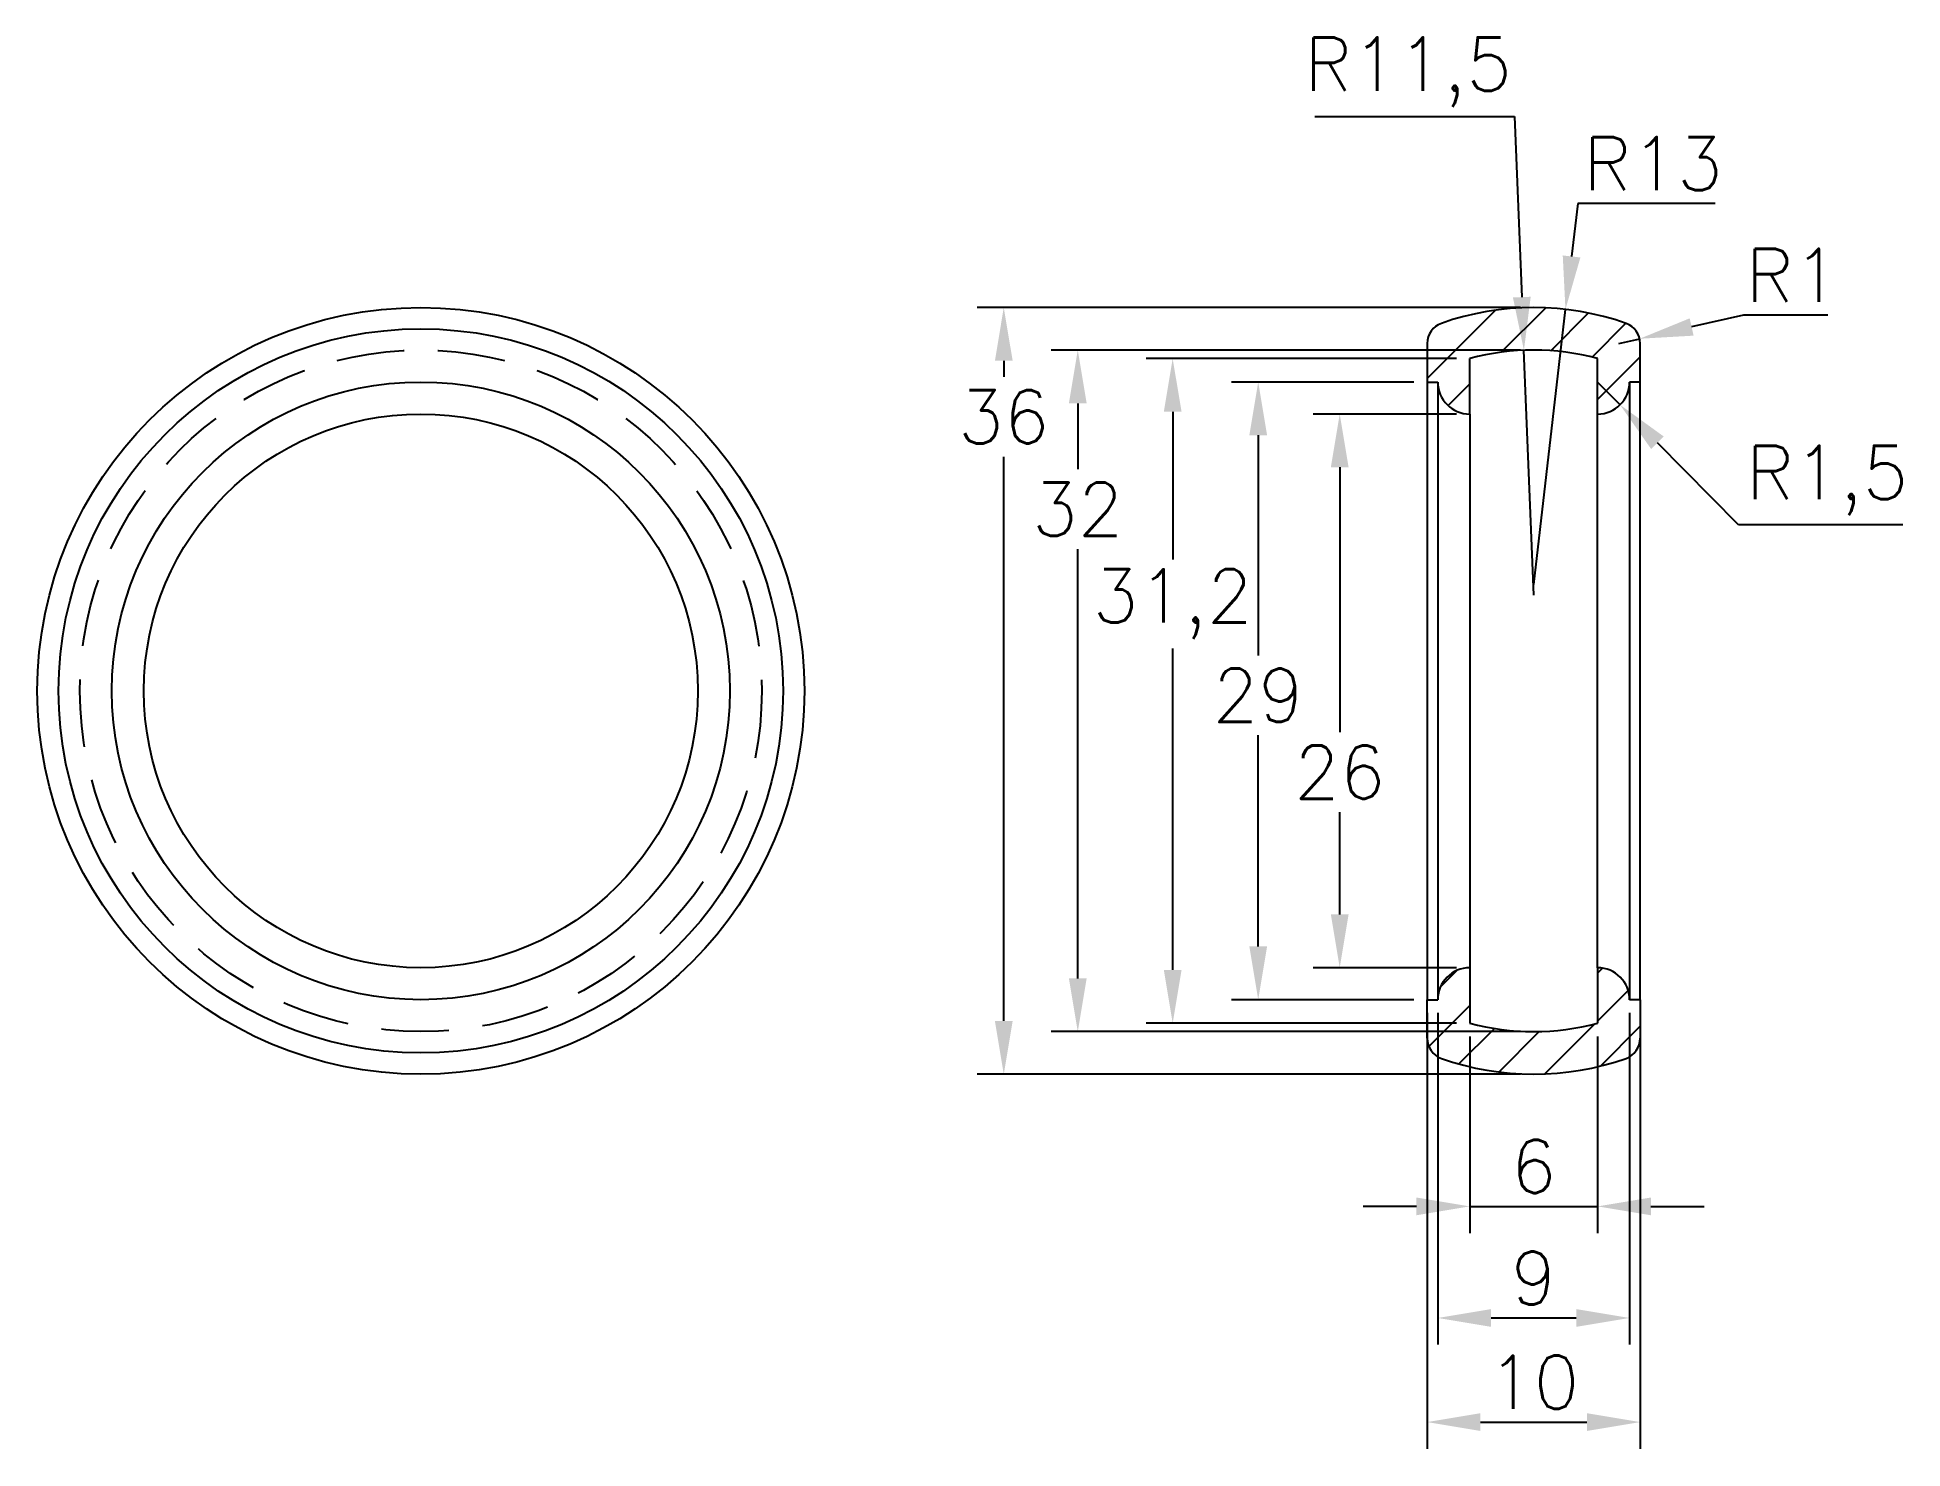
# Model space of a CAD drawing. Header units: millimetres. Extents: x 10.4 to 97.9, y -8.3 to 57.9.
import ezdxf

# ---------------------------------------------------------------- set-up
doc = ezdxf.new("R2010")
doc.units = ezdxf.units.MM
doc.header["$PDMODE"] = 3
doc.linetypes.add('HIDDEN2', pattern=[4.7625, 3.175, -1.5875])
doc.layers.add('标注线', color=3, linetype='Continuous', lineweight=15)
doc.styles.get("Standard").update_dxf_attribs({"font": 'txt', "bigfont": 'gbcbig.shx'})
doc.dimstyles.new('ISO-25', dxfattribs={"dimtxt": 2.5, "dimasz": 2.5, "dimexe": 1.25, "dimexo": 0.625, "dimtad": 1, "dimtih": 1, "dimtoh": 1, "dimtxsty": 'Standard', "dimcen": 2.5, "dimadec": 0, "dimazin": 0, "dimtfac": 1, "dimtmove": 0, "dimatfit": 3, "dimfxl": 0, "dimarcsym": 0})

# ---------------------------------------------------------------- blocks, each defined once
blk = doc.blocks.new('*D17')
at = {"layer": 'Defpoints', "color": 0}
for p in [(82.082, 45.164), (80.59, 32.25)]:
    blk.add_point(p, dxfattribs=at)
at = {"layer": '标注线', "color": 0, "lineweight": -2}
for p, q in [((82.656, 50.131), (82.369, 47.647)), ((89.115, 50.131), (82.656, 50.131)), ((80.59, 32.25), (82.082, 45.164))]:
    blk.add_line(p, q, dxfattribs=at)
at = {"layer": '标注线', "color": 0}
blk.add_solid([(81.955, 47.695), (82.783, 47.6), (82.082, 45.164)], dxfattribs=at)
at = {"layer": '标注线', "color": 0, "insert": (86.198, 52.006), "char_height": 2.5, "attachment_point": 5}
blk.add_mtext('R13', dxfattribs=at)
blk = doc.blocks.new('*D18')
at = {"layer": 'Defpoints', "color": 0}
for p in [(83.59, 41.75), (84.643, 40.682)]:
    blk.add_point(p, dxfattribs=at)
at = {"layer": '标注线', "color": 0, "lineweight": -2}
for p, q in [((83.59, 41.75), (84.643, 40.682)), ((90.201, 35.044), (86.398, 38.901)), ((97.909, 35.044), (90.201, 35.044))]:
    blk.add_line(p, q, dxfattribs=at)
at = {"layer": '标注线', "color": 0}
blk.add_solid([(86.695, 39.194), (86.101, 38.609), (84.643, 40.682)], dxfattribs=at)
at = {"layer": '标注线', "color": 0, "insert": (94.367, 37.127), "char_height": 2.5, "attachment_point": 5}
blk.add_mtext('R1,5', dxfattribs=at)
blk = doc.blocks.new('*D19')
at = {"layer": 'Defpoints', "color": 0}
for p in [(85.565, 43.784), (84.59, 43.564)]:
    blk.add_point(p, dxfattribs=at)
at = {"layer": '标注线', "color": 0, "lineweight": -2}
for p, q in [((90.442, 44.887), (88.004, 44.336)), ((94.4, 44.887), (90.442, 44.887)), ((84.59, 43.564), (85.565, 43.784))]:
    blk.add_line(p, q, dxfattribs=at)
at = {"layer": '标注线', "color": 0}
blk.add_solid([(87.912, 44.742), (88.096, 43.929), (85.565, 43.784)], dxfattribs=at)
at = {"layer": '标注线', "color": 0, "insert": (92.734, 46.762), "char_height": 2.5, "attachment_point": 5}
blk.add_mtext('R1', dxfattribs=at)
blk = doc.blocks.new('*D20')
at = {"layer": 'Defpoints', "color": 0}
for p in [(77.59, 42.852), (63.648, 11.648), (77.59, 11.648)]:
    blk.add_point(p, dxfattribs=at)
at = {"layer": '标注线', "color": 0, "lineweight": -2}
for p, q in [((76.965, 42.852), (62.398, 42.852)), ((63.648, 40.352), (63.648, 33.411)), ((63.648, 14.148), (63.648, 29.244)), ((76.965, 11.648), (62.398, 11.648))]:
    blk.add_line(p, q, dxfattribs=at)
at = {"layer": '标注线', "color": 0}
for points in [[(63.231, 40.352), (64.065, 40.352), (63.648, 42.852)], [(63.231, 14.148), (64.065, 14.148), (63.648, 11.648)]]:
    blk.add_solid(points, dxfattribs=at)
at = {"layer": '标注线', "color": 0, "insert": (63.648, 31.327), "char_height": 2.5, "attachment_point": 5}
blk.add_mtext('31,2', dxfattribs=at)
blk = doc.blocks.new('*D21')
at = {"layer": 'Defpoints', "color": 0}
for p in [(80.59, 45.25), (55.721, 9.25), (80.59, 9.25)]:
    blk.add_point(p, dxfattribs=at)
at = {"layer": '标注线', "color": 0, "lineweight": -2}
for p, q in [((79.965, 45.25), (54.471, 45.25)), ((55.721, 42.75), (55.721, 41.995)), ((55.721, 11.75), (55.721, 38.245)), ((79.965, 9.25), (54.471, 9.25))]:
    blk.add_line(p, q, dxfattribs=at)
at = {"layer": '标注线', "color": 0}
for points in [[(55.305, 42.75), (56.138, 42.75), (55.721, 45.25)], [(55.305, 11.75), (56.138, 11.75), (55.721, 9.25)]]:
    blk.add_solid(points, dxfattribs=at)
at = {"layer": '标注线', "color": 0, "insert": (55.721, 40.12), "char_height": 2.5, "attachment_point": 5}
blk.add_mtext('36', dxfattribs=at)
blk = doc.blocks.new('*D22')
at = {"layer": 'Defpoints', "color": 0}
for p in [(80.59, 43.25), (59.194, 11.25), (80.59, 11.25)]:
    blk.add_point(p, dxfattribs=at)
at = {"layer": '标注线', "color": 0, "lineweight": -2}
for p, q in [((79.965, 43.25), (57.944, 43.25)), ((59.194, 40.75), (59.194, 37.656)), ((59.194, 13.75), (59.194, 33.906)), ((79.965, 11.25), (57.944, 11.25))]:
    blk.add_line(p, q, dxfattribs=at)
at = {"layer": '标注线', "color": 0}
for points in [[(58.777, 40.75), (59.611, 40.75), (59.194, 43.25)], [(58.777, 13.75), (59.611, 13.75), (59.194, 11.25)]]:
    blk.add_solid(points, dxfattribs=at)
at = {"layer": '标注线', "color": 0, "insert": (59.194, 35.781), "char_height": 2.5, "attachment_point": 5}
blk.add_mtext('32', dxfattribs=at)
blk = doc.blocks.new('*D23')
at = {"layer": 'Defpoints', "color": 0}
for p in [(75.59, 41.75), (67.663, 12.75), (75.59, 12.75)]:
    blk.add_point(p, dxfattribs=at)
at = {"layer": '标注线', "color": 0, "lineweight": -2}
for p, q in [((74.965, 41.75), (66.413, 41.75)), ((67.663, 39.25), (67.663, 28.918)), ((67.663, 15.25), (67.663, 25.168)), ((74.965, 12.75), (66.413, 12.75))]:
    blk.add_line(p, q, dxfattribs=at)
at = {"layer": '标注线', "color": 0}
for points in [[(67.246, 39.25), (68.08, 39.25), (67.663, 41.75)], [(67.246, 15.25), (68.08, 15.25), (67.663, 12.75)]]:
    blk.add_solid(points, dxfattribs=at)
at = {"layer": '标注线', "color": 0, "insert": (67.663, 27.043), "char_height": 2.5, "attachment_point": 5}
blk.add_mtext('29', dxfattribs=at)
blk = doc.blocks.new('*D24')
at = {"layer": 'Defpoints', "color": 0}
for p in [(77.59, 40.25), (71.488, 14.25), (77.59, 14.25)]:
    blk.add_point(p, dxfattribs=at)
at = {"layer": '标注线', "color": 0, "lineweight": -2}
for p, q in [((76.965, 40.25), (70.238, 40.25)), ((71.488, 37.75), (71.488, 25.312)), ((71.488, 16.75), (71.488, 21.562)), ((76.965, 14.25), (70.238, 14.25))]:
    blk.add_line(p, q, dxfattribs=at)
at = {"layer": '标注线', "color": 0}
for points in [[(71.072, 37.75), (71.905, 37.75), (71.488, 40.25)], [(71.072, 16.75), (71.905, 16.75), (71.488, 14.25)]]:
    blk.add_solid(points, dxfattribs=at)
at = {"layer": '标注线', "color": 0, "insert": (71.488, 23.437), "char_height": 2.5, "attachment_point": 5}
blk.add_mtext('26', dxfattribs=at)
blk = doc.blocks.new('*D25')
at = {"layer": 'Defpoints', "color": 0}
for p in [(80.133, 43.241), (80.59, 31.75)]:
    blk.add_point(p, dxfattribs=at)
at = {"layer": '标注线', "color": 0, "lineweight": -2}
for p, q in [((70.321, 54.214), (79.696, 54.214)), ((79.696, 54.214), (80.034, 45.739)), ((80.59, 31.75), (80.133, 43.241))]:
    blk.add_line(p, q, dxfattribs=at)
at = {"layer": '标注线', "color": 0}
blk.add_solid([(80.45, 45.755), (79.617, 45.722), (80.133, 43.241)], dxfattribs=at)
at = {"layer": '标注线', "color": 0, "insert": (74.696, 56.298), "char_height": 2.5, "attachment_point": 5}
blk.add_mtext('R11,5', dxfattribs=at)
blk = doc.blocks.new('*D26')
at = {"layer": 'Defpoints', "color": 0}
for p in [(77.59, 11.648), (83.59, 11.648), (83.59, 3.044)]:
    blk.add_point(p, dxfattribs=at)
at = {"layer": '标注线', "color": 0, "lineweight": -2}
for p, q in [((77.59, 11.023), (77.59, 1.794)), ((83.59, 11.023), (83.59, 1.794)), ((75.09, 3.044), (72.59, 3.044)), ((77.59, 3.044), (83.59, 3.044)), ((86.09, 3.044), (88.59, 3.044))]:
    blk.add_line(p, q, dxfattribs=at)
at = {"layer": '标注线', "color": 0}
for points in [[(75.09, 3.461), (75.09, 2.627), (77.59, 3.044)], [(86.09, 3.461), (86.09, 2.627), (83.59, 3.044)]]:
    blk.add_solid(points, dxfattribs=at)
at = {"layer": '标注线', "color": 0, "insert": (80.59, 4.919), "char_height": 2.5, "attachment_point": 5}
blk.add_mtext('6', dxfattribs=at)
blk = doc.blocks.new('*D27')
at = {"layer": 'Defpoints', "color": 0}
for p in [(76.09, 12.75), (85.09, 12.75), (85.09, -2.195)]:
    blk.add_point(p, dxfattribs=at)
at = {"layer": '标注线', "color": 0, "lineweight": -2}
for p, q in [((76.09, 12.125), (76.09, -3.445)), ((85.09, 12.125), (85.09, -3.445)), ((78.59, -2.195), (82.59, -2.195))]:
    blk.add_line(p, q, dxfattribs=at)
at = {"layer": '标注线', "color": 0}
for points in [[(78.59, -1.779), (78.59, -2.612), (76.09, -2.195)], [(82.59, -1.779), (82.59, -2.612), (85.09, -2.195)]]:
    blk.add_solid(points, dxfattribs=at)
at = {"layer": '标注线', "color": 0, "insert": (80.59, -0.32), "char_height": 2.5, "attachment_point": 5}
blk.add_mtext('9', dxfattribs=at)
blk = doc.blocks.new('*D28')
at = {"layer": 'Defpoints', "color": 0}
for p in [(75.59, 12.75), (85.59, 12.75), (85.59, -7.084)]:
    blk.add_point(p, dxfattribs=at)
at = {"layer": '标注线', "color": 0, "lineweight": -2}
for p, q in [((75.59, 12.125), (75.59, -8.334)), ((85.59, 12.125), (85.59, -8.334)), ((78.09, -7.084), (83.09, -7.084))]:
    blk.add_line(p, q, dxfattribs=at)
at = {"layer": '标注线', "color": 0}
for points in [[(78.09, -6.667), (78.09, -7.501), (75.59, -7.084)], [(83.09, -6.667), (83.09, -7.501), (85.59, -7.084)]]:
    blk.add_solid(points, dxfattribs=at)
at = {"layer": '标注线', "color": 0, "insert": (80.59, -5.209), "char_height": 2.5, "attachment_point": 5}
blk.add_mtext('10', dxfattribs=at)

msp = doc.modelspace()

# ---------------------------------------------------------------- hatches: boundary and pattern name
h = msp.add_hatch()
h.set_pattern_fill('ANSI31', color=2, scale=0.5, style=0)
h.paths.add_polyline_path([(84.923, 44.506, 0.171573), (76.257, 44.506, 0.317837), (75.59, 43.564), (75.59, 41.75), (76.09, 41.75, 0.414214), (77.59, 40.25), (77.59, 42.852, -0.132733), (83.59, 42.852), (83.59, 40.25, 0.414214), (85.09, 41.75), (85.59, 41.75), (85.59, 43.564, 0.317837)])
h.paths.add_polyline_path([(85.59, 10.936), (85.59, 12.75), (85.09, 12.75, 0.414214), (83.59, 14.25), (83.59, 11.648, -0.132733), (77.59, 11.648), (77.59, 14.25, 0.414214), (76.09, 12.75), (75.59, 12.75), (75.59, 10.936, 0.317837), (76.257, 9.993, 0.171573), (84.923, 9.993, 0.317837)])

# ---------------------------------------------------------------- linework, layer by layer
for p, q in [((75.59, 43.564), (75.59, 41.75)), ((85.59, 41.75), (85.59, 43.564)), ((77.59, 40.25), (77.59, 42.852)), ((83.59, 40.25), (83.59, 42.852)), ((75.59, 41.75), (76.09, 41.75)), ((75.59, 41.75), (75.59, 12.75)), ((76.09, 41.75), (76.09, 12.75)), ((85.59, 41.75), (85.09, 41.75)), ((85.09, 41.75), (85.09, 12.75)), ((85.59, 12.75), (85.59, 41.75)), ((77.59, 40.25), (77.59, 14.25)), ((83.59, 14.25), (83.59, 40.25)), ((77.59, 14.25), (77.59, 11.648)), ((83.59, 14.25), (83.59, 11.648)), ((75.59, 10.936), (75.59, 12.75)), ((75.59, 12.75), (76.09, 12.75)), ((85.59, 12.75), (85.09, 12.75)), ((85.59, 12.75), (85.59, 10.936))]:
    msp.add_line(p, q)
for radius in [18, 17, 14.5, 13]:
    msp.add_circle((28.363, 27.25), radius)
at = {"linetype": 'HIDDEN2'}
msp.add_circle((28.363, 27.25), 16, dxfattribs=at)
for centre, radius, start, end in [((80.59, 32.25), 13, 70.52878, 109.47122), ((76.59, 43.564), 1, 109.47122, 180), ((84.59, 43.564), 1, 360, 70.52878), ((80.59, 31.75), 11.5, 74.87833, 105.12167), ((77.59, 41.75), 1.5, 180, 270), ((83.59, 41.75), 1.5, 270, 0), ((77.59, 12.75), 1.5, 90, 180), ((83.59, 12.75), 1.5, 0, 90), ((80.59, 22.75), 11.5, 254.87833, 285.12167), ((76.59, 10.936), 1, 180, 250.52878), ((84.59, 10.936), 1, 289.47122, 0), ((80.59, 22.25), 13, 250.52878, 289.47122)]:
    msp.add_arc(centre, radius, start, end)

# ---------------------------------------------------------------- dimensions: what is measured, and where the dimension line sits
at = {"layer": '标注线'}
dim = msp.add_radius_dim(center=(80.59, 31.75), mpoint=(80.133, 43.241), dimstyle='ISO-25', dxfattribs=at)
dim.commit()
dim.dimension.update_dxf_attribs({"geometry": '*D25', "text_midpoint": (74.696, 54.214), "dimtype": 164})
for center, mpoint, picture, middle in [((80.59, 32.25), (82.082, 45.164), '*D17', (86.198, 52.006)), ((84.59, 43.564), (85.565, 43.784), '*D19', (92.734, 46.762)), ((83.59, 41.75), (84.643, 40.682), '*D18', (94.367, 37.127))]:
    dim = msp.add_radius_dim(center=center, mpoint=mpoint, dimstyle='ISO-25', dxfattribs=at)
    dim.commit()
    dim.dimension.update_dxf_attribs({"geometry": picture, "text_midpoint": middle})
for base, p1, p2, picture, middle in [((55.721, 9.25), (80.59, 45.25), (80.59, 9.25), '*D21', (55.721, 40.12)), ((59.194, 11.25), (80.59, 43.25), (80.59, 11.25), '*D22', (59.194, 35.781)), ((63.648, 11.648), (77.59, 42.852), (77.59, 11.648), '*D20', (63.648, 31.327)), ((67.663, 12.75), (75.59, 41.75), (75.59, 12.75), '*D23', (67.663, 27.043)), ((71.488, 14.25), (77.59, 40.25), (77.59, 14.25), '*D24', (71.488, 23.437))]:
    dim = msp.add_linear_dim(base=base, p1=p1, p2=p2, angle=90, dimstyle='ISO-25', dxfattribs=at)
    dim.commit()
    dim.dimension.update_dxf_attribs({"geometry": picture, "text_midpoint": middle, "dimtype": 160})
for base, p1, p2, picture, middle in [((85.59, -7.084), (75.59, 12.75), (85.59, 12.75), '*D28', (80.59, -5.209)), ((85.09, -2.195), (76.09, 12.75), (85.09, 12.75), '*D27', (80.59, -0.32)), ((83.59, 3.044), (77.59, 11.648), (83.59, 11.648), '*D26', (80.59, 4.919))]:
    dim = msp.add_linear_dim(base=base, p1=p1, p2=p2, dimstyle='ISO-25', dxfattribs=at)
    dim.commit()
    dim.dimension.update_dxf_attribs({"geometry": picture, "text_midpoint": middle})

doc.saveas('drawing.dxf')
